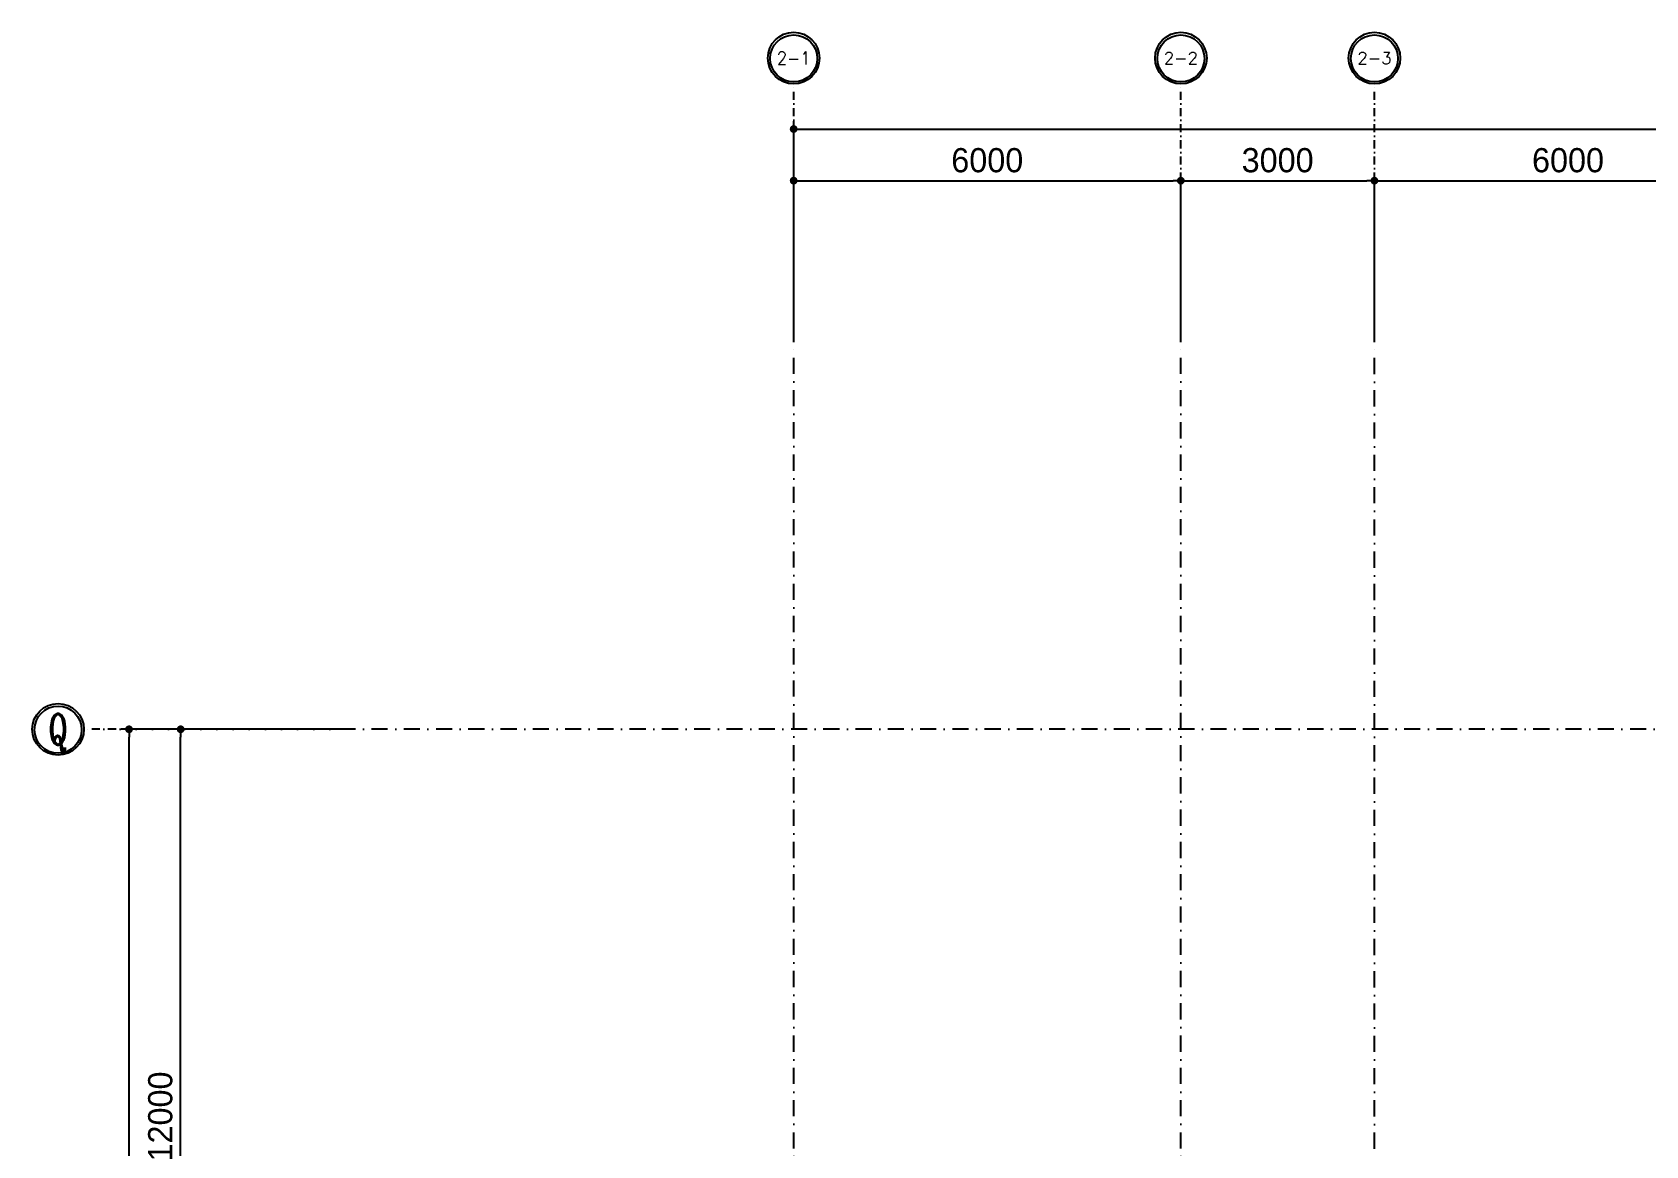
# Model space of a CAD drawing. Extents: x -354516 to 794396, y -401250 to -150594.
# Drawn here: x -65800 to -40796, y -324902 to -307650 of the extents above; entities that cross this region are included whole.
import ezdxf
from ezdxf.enums import TextEntityAlignment as Align

# ---------------------------------------------------------------- set-up
doc = ezdxf.new("R2010")
doc.units = 0
doc.header["$LTSCALE"] = 1000
doc.header["$MEASUREMENT"] = 0
doc.linetypes.add('DASHDOT2', pattern=[0.5, 0.25, -0.125, 0, -0.125])
doc.linetypes.add('DOTE', pattern=[2.42, 2, -0.2, 0.02, -0.2])
for name, color, linetype in [('5', 5, 'Continuous'), ('A-轴线1', 1, 'DOTE'), ('AXIS', 35, 'Continuous'), ('AXIS_TEXT', 7, 'Continuous'), ('墙体', 7, 'Continuous')]:
    doc.layers.add(name, color=color, linetype=linetype)
doc.styles.add('_TCH_AXIS', font='COMPLEX', dxfattribs={"bigfont": 'GBCBIG'})
doc.styles.add('COMPLEX', font='COMPLEX')
doc.styles.add('Word-n', font='stylu.ttf')
doc.dimstyles.new('1-150', dxfattribs={"dimscale": 150, "dimtxt": 2.5, "dimasz": 0.8, "dimexe": 0.8, "dimexo": 0, "dimgap": 0.8, "dimtad": 1, "dimdec": 0, "dimzin": 0, "dimdsep": 46, "dimtxsty": 'Word-n', "dimblk": 'DOT', "dimcen": 0, "dimclrd": 137, "dimclre": 137, "dimclrt": 35, "dimadec": 4, "dimazin": 0, "dimtfac": 1, "dimtdec": 0, "dimtofl": 0, "dimtmove": 2, "dimatfit": 3, "dimldrblk": 'A', "dimfxl": 0, "dimtolj": 1, "dimtzin": 0, "dimarcsym": 0})

# ---------------------------------------------------------------- blocks, each defined once
blk = doc.blocks.new('_AXISO')
blk.add_circle((0, 0), 0.5)
at = {"layer": 'AXIS_TEXT', "style": 'COMPLEX', "width": 1.041667}
blk.add_attdef('A', text='', height=0.56, dxfattribs=at).set_placement((-0.25, -0.28), (0.25, -0.28), align=Align.FIT)
blk = doc.blocks.new('_Dot')
at = {"color": 0, "linetype": 'ByBlock', "lineweight": -2}
blk.add_line((-0.5, 0), (-1, 0), dxfattribs=at)
at = {"color": 0, "linetype": 'ByBlock', "const_width": 0.5}
blk.add_lwpolyline([(-0.25, 0, 1), (0.25, 0, 1)], format="xyb", close=True, dxfattribs=at)
blk = doc.blocks.new('*D196')
at = {"layer": 'Defpoints', "color": 0}
for p in [(-22364, 66587), (-19064, 66587), (-19064, -9413)]:
    blk.add_point(p, dxfattribs=at)
at = {"layer": '墙体', "color": 137, "lineweight": -2}
for p, q in [((-19064, 66587), (-22484, 66587)), ((-22364, -9293), (-22364, 66467)), ((-19064, -9413), (-22484, -9413))]:
    blk.add_line(p, q, dxfattribs=at)
at = {"layer": '墙体', "color": 137, "lineweight": -2, "xscale": 120, "yscale": 120, "zscale": 120}
for p, rotation in [((-22364, 66587), 90), ((-22364, -9413), 270)]:
    blk.add_blockref('_Dot', p, dxfattribs=dict(at, rotation=rotation))
at = {"layer": '墙体', "color": 35, "insert": (-22686, 28587), "char_height": 375, "attachment_point": 5, "rotation": 90, "style": 'Word-n'}
blk.add_mtext('\\A1;76000', dxfattribs=at)
blk = doc.blocks.new('A')
at = {"color": 134}
for p, q in [((-0.37, 0), (-2.13, 0)), ((-1.44, 1.15), (-1.09, 1.44)), ((-1.44, 1.15), (-0.37, 0)), ((-1.44, -1.15), (-0.37, 0)), ((-1.09, 1.44), (0, 0)), ((-1.09, -1.44), (0, 0)), ((-1.44, -1.15), (-1.09, -1.44))]:
    blk.add_line(p, q, dxfattribs=at)
for points in [[(-1.44, 1.15), (-1.09, 1.44), (-0.37, 0), (0, 0)], [(-1.44, -1.15), (-1.09, -1.44), (-0.37, 0), (0, 0)]]:
    blk.add_solid(points, dxfattribs=at)
blk = doc.blocks.new('*D209')
at = {"layer": 'Defpoints', "color": 0}
for p in [(-21564, 66587), (-19064, 66587), (-19064, 54587)]:
    blk.add_point(p, dxfattribs=at)
at = {"layer": '墙体', "color": 137, "lineweight": -2}
for p, q in [((-19064, 66587), (-21684, 66587)), ((-21564, 54707), (-21564, 66467)), ((-19064, 54587), (-21684, 54587))]:
    blk.add_line(p, q, dxfattribs=at)
at = {"layer": '墙体', "color": 137, "lineweight": -2, "xscale": 120, "yscale": 120, "zscale": 120}
for p, rotation in [((-21564, 66587), 90), ((-21564, 54587), 270)]:
    blk.add_blockref('_Dot', p, dxfattribs=dict(at, rotation=rotation))
at = {"layer": '墙体', "color": 35, "insert": (-21878, 60587), "char_height": 375, "attachment_point": 5, "rotation": 90, "style": 'Word-n'}
blk.add_mtext('\\A1;12000', dxfattribs=at)
blk = doc.blocks.new('*D157')
at = {"layer": 'Defpoints', "color": 0}
for p in [(89936, 75887), (-12064, 72587), (89936, 72587)]:
    blk.add_point(p, dxfattribs=at)
at = {"layer": '墙体', "color": 137, "lineweight": -2}
for p, q in [((-12064, 72587), (-12064, 76007)), ((-11944, 75887), (89816, 75887)), ((89936, 72587), (89936, 76007))]:
    blk.add_line(p, q, dxfattribs=at)
at = {"layer": '墙体', "color": 137, "lineweight": -2, "xscale": 120, "yscale": 120, "zscale": 120, "rotation": 180}
blk.add_blockref('_Dot', (-12064, 75887), dxfattribs=at)
at = {"layer": '墙体', "color": 137, "lineweight": -2, "xscale": 120, "yscale": 120, "zscale": 120}
blk.add_blockref('_Dot', (89936, 75887), dxfattribs=at)
at = {"layer": '墙体', "color": 35, "insert": (38936, 76201), "char_height": 375, "attachment_point": 5, "style": 'Word-n'}
blk.add_mtext('\\A1;102000', dxfattribs=at)
blk = doc.blocks.new('*D158')
at = {"layer": 'Defpoints', "color": 0}
for p in [(-6064, 75087), (-12064, 72587), (-6064, 72587)]:
    blk.add_point(p, dxfattribs=at)
at = {"layer": '墙体', "color": 137, "lineweight": -2}
for p, q in [((-12064, 72587), (-12064, 75207)), ((-11944, 75087), (-6184, 75087)), ((-6064, 72587), (-6064, 75207))]:
    blk.add_line(p, q, dxfattribs=at)
at = {"layer": '墙体', "color": 137, "lineweight": -2, "xscale": 120, "yscale": 120, "zscale": 120, "rotation": 180}
blk.add_blockref('_Dot', (-12064, 75087), dxfattribs=at)
at = {"layer": '墙体', "color": 137, "lineweight": -2, "xscale": 120, "yscale": 120, "zscale": 120}
blk.add_blockref('_Dot', (-6064, 75087), dxfattribs=at)
at = {"layer": '墙体', "color": 35, "insert": (-9064, 75402), "char_height": 375, "attachment_point": 5, "style": 'Word-n'}
blk.add_mtext('\\A1;6000', dxfattribs=at)
blk = doc.blocks.new('*D159')
at = {"layer": 'Defpoints', "color": 0}
for p in [(-3064, 75087), (-6064, 72587), (-3064, 72587)]:
    blk.add_point(p, dxfattribs=at)
at = {"layer": '墙体', "color": 137, "lineweight": -2}
for p, q in [((-6064, 72587), (-6064, 75207)), ((-5944, 75087), (-3184, 75087)), ((-3064, 72587), (-3064, 75207))]:
    blk.add_line(p, q, dxfattribs=at)
at = {"layer": '墙体', "color": 137, "lineweight": -2, "xscale": 120, "yscale": 120, "zscale": 120, "rotation": 180}
blk.add_blockref('_Dot', (-6064, 75087), dxfattribs=at)
at = {"layer": '墙体', "color": 137, "lineweight": -2, "xscale": 120, "yscale": 120, "zscale": 120}
blk.add_blockref('_Dot', (-3064, 75087), dxfattribs=at)
at = {"layer": '墙体', "color": 35, "insert": (-4564, 75402), "char_height": 375, "attachment_point": 5, "style": 'Word-n'}
blk.add_mtext('\\A1;3000', dxfattribs=at)
blk = doc.blocks.new('*D160')
at = {"layer": 'Defpoints', "color": 0}
for p in [(2936, 75087), (-3064, 72587), (2936, 72587)]:
    blk.add_point(p, dxfattribs=at)
at = {"layer": '墙体', "color": 137, "lineweight": -2}
for p, q in [((-3064, 72587), (-3064, 75207)), ((-2944, 75087), (2816, 75087)), ((2936, 72587), (2936, 75207))]:
    blk.add_line(p, q, dxfattribs=at)
at = {"layer": '墙体', "color": 137, "lineweight": -2, "xscale": 120, "yscale": 120, "zscale": 120, "rotation": 180}
blk.add_blockref('_Dot', (-3064, 75087), dxfattribs=at)
at = {"layer": '墙体', "color": 137, "lineweight": -2, "xscale": 120, "yscale": 120, "zscale": 120}
blk.add_blockref('_Dot', (2936, 75087), dxfattribs=at)
at = {"layer": '墙体', "color": 35, "insert": (-64, 75402), "char_height": 375, "attachment_point": 5, "style": 'Word-n'}
blk.add_mtext('\\A1;6000', dxfattribs=at)
blk = doc.blocks.new('GRID')
at = {"layer": '5', "color": 250, "ltscale": 2}
for centre in [(-12063.6, 76980.7), (-6063.6, 76980.7), (-3063.6, 76980.7), (-23463.6, 66580.7)]:
    blk.add_circle(centre, 364.6, dxfattribs=at)
at = {"layer": '墙体', "color": 35, "linetype": 'DASHDOT2', "ltscale": 0.5}
for p, q in [((-12063.6, 72586.5), (-12063.6, 76586.5)), ((-6063.6, 72586.5), (-6063.6, 76586.5)), ((-3063.6, 72586.5), (-3063.6, 76586.5)), ((-19063.6, 66586.5), (-23063.6, 66586.5))]:
    blk.add_line(p, q, dxfattribs=at)
at = {"layer": '墙体', "color": 250, "linetype": 'DASHDOT2', "lineweight": -3}
for p, q in [((-12063.6, 36586.5), (-12063.6, 72586.5)), ((-6063.6, 36586.5), (-6063.6, 72586.5)), ((-3063.6, 54586.5), (-3063.6, 72586.5)), ((53157.6, 66586.5), (-19063.6, 66586.5))]:
    blk.add_line(p, q, dxfattribs=at)
at = {"layer": 'AXIS'}
ref = blk.add_blockref('_AXISO', (-12063.6, 76986.5), dxfattribs=dict(at, xscale=800, yscale=800, zscale=800))
ref.add_attrib('A', '2-1', dxfattribs={"layer": 'AXIS_TEXT', "height": 199.75, "style": '_TCH_AXIS'}).set_placement((-12325.2, 76886.7), (-11802, 76886.7), align=Align.FIT)
ref = blk.add_blockref('_AXISO', (-6063.6, 76986.5), dxfattribs=dict(at, xscale=800, yscale=800, zscale=800))
ref.add_attrib('A', '2-2', dxfattribs={"layer": 'AXIS_TEXT', "height": 185, "style": '_TCH_AXIS'}).set_placement((-6327.9, 76894), (-5799.3, 76894), align=Align.FIT)
ref = blk.add_blockref('_AXISO', (-3063.6, 76986.5), dxfattribs=dict(at, xscale=800, yscale=800, zscale=800))
ref.add_attrib('A', '2-3', dxfattribs={"layer": 'AXIS_TEXT', "height": 185, "style": '_TCH_AXIS'}).set_placement((-3327.9, 76894), (-2799.3, 76894), align=Align.FIT)
ref = blk.add_blockref('_AXISO', (-23463.6, 66586.5), dxfattribs=dict(at, xscale=800, yscale=800, zscale=800))
ref.add_attrib('A', 'Q', dxfattribs={"layer": 'AXIS_TEXT', "height": 476.9, "style": '_TCH_AXIS', "width": 0.807692}).set_placement((-23610.4, 66348.1), (-23316.9, 66348.1), align=Align.FIT)
at = {"layer": '墙体', "color": 137}
for p1, p2, distance, picture, middle in [((-12063.6, 72586.5), (89936.4, 72586.5), 3300, '*D157', (38936.4, 76200.8)), ((-12063.6, 72586.5), (-6063.6, 72586.5), 2500, '*D158', (-9063.6, 75402.4)), ((-6063.6, 72586.5), (-3063.6, 72586.5), 2500, '*D159', (-4563.6, 75402.1)), ((-3063.6, 72586.5), (2936.4, 72586.5), 2500, '*D160', (-63.6, 75402.4)), ((-19063.6, -9413.5), (-19063.6, 66586.5), 3300, '*D196', (-22685.9, 28586.5)), ((-19063.6, 54586.5), (-19063.6, 66586.5), 2500, '*D209', (-21877.8, 60586.5))]:
    dim = blk.add_aligned_dim(p1=p1, p2=p2, distance=distance, dimstyle='1-150', dxfattribs=at)
    dim.commit()
    dim.dimension.update_dxf_attribs({"geometry": picture, "text_midpoint": middle})

msp = doc.modelspace()

# ---------------------------------------------------------------- block references
at = {"layer": 'A-轴线1'}
msp.add_blockref('GRID', (-41936.4, -385036.5), dxfattribs=at)

doc.saveas('drawing.dxf')
